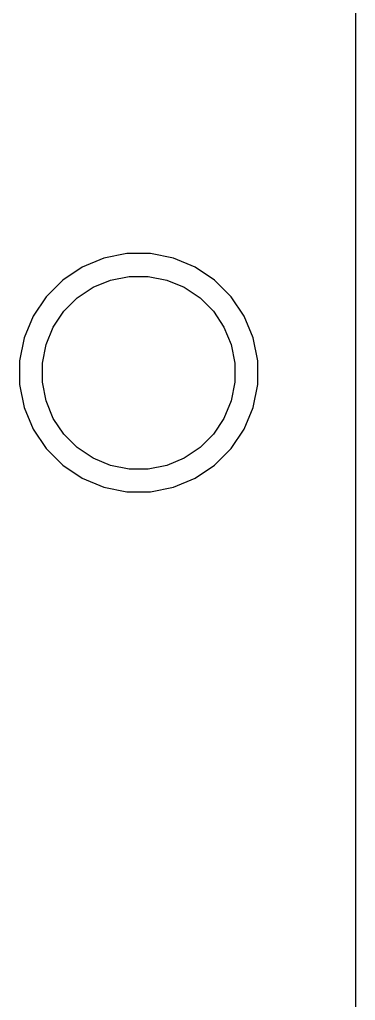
# Model space of a CAD drawing. Extents: x 3.04 to 9.02, y -6.31 to -2.47.
# Drawn here: x 8.725 to 9.021, y -4.921 to -4.06 of the extents above; entities that cross this region are included whole.
import ezdxf

# ---------------------------------------------------------------- set-up
doc = ezdxf.new("R2010")
doc.units = 0
doc.header["$MEASUREMENT"] = 0
doc.layers.add('BLACK', color=7, linetype='CONTINUOUS')

msp = doc.modelspace()

# ---------------------------------------------------------------- linework, layer by layer
at = {"layer": 'BLACK', "linetype": 'CONTINUOUS'}
for p, q in [((9.02053, -2.47947), (9.02053, -6.30303)), ((8.79948, -4.26945), (8.78043, -4.27734)), ((8.81969, -4.26543), (8.79948, -4.26945)), ((8.84031, -4.26543), (8.81969, -4.26543)), ((8.86052, -4.26945), (8.84031, -4.26543)), ((8.87957, -4.27734), (8.86052, -4.26945)), ((8.78043, -4.27734), (8.76329, -4.2888)), ((8.89671, -4.2888), (8.87957, -4.27734)), ((8.76329, -4.2888), (8.74872, -4.30337)), ((8.78991, -4.29507), (8.80531, -4.28869)), ((8.80531, -4.28869), (8.82166, -4.28543)), ((8.82166, -4.28543), (8.83834, -4.28543)), ((8.83834, -4.28543), (8.85469, -4.28869)), ((8.85469, -4.28869), (8.87009, -4.29507)), ((8.91128, -4.30337), (8.89671, -4.2888)), ((8.77604, -4.30433), (8.78991, -4.29507)), ((8.87009, -4.29507), (8.88396, -4.30433)), ((8.74872, -4.30337), (8.73726, -4.32051)), ((8.76425, -4.31612), (8.77604, -4.30433)), ((8.88396, -4.30433), (8.89575, -4.31612)), ((8.92274, -4.32051), (8.91128, -4.30337)), ((8.75499, -4.32998), (8.76425, -4.31612)), ((8.89575, -4.31612), (8.90501, -4.32998)), ((8.73726, -4.32051), (8.72938, -4.33955)), ((8.93062, -4.33955), (8.92274, -4.32051)), ((8.74861, -4.34539), (8.75499, -4.32998)), ((8.90501, -4.32998), (8.91139, -4.34539)), ((8.72938, -4.33955), (8.72535, -4.35977)), ((8.93465, -4.35977), (8.93062, -4.33955)), ((8.74535, -4.36174), (8.74861, -4.34539)), ((8.91139, -4.34539), (8.91465, -4.36174)), ((8.72535, -4.35977), (8.72535, -4.38039)), ((8.74535, -4.37842), (8.74535, -4.36174)), ((8.91465, -4.36174), (8.91465, -4.37842)), ((8.93465, -4.38039), (8.93465, -4.35977)), ((8.72535, -4.38039), (8.72938, -4.4006)), ((8.74861, -4.39477), (8.74535, -4.37842)), ((8.91465, -4.37842), (8.91139, -4.39477)), ((8.93062, -4.4006), (8.93465, -4.38039)), ((8.72938, -4.4006), (8.73726, -4.41965)), ((8.75499, -4.41017), (8.74861, -4.39477)), ((8.91139, -4.39477), (8.90501, -4.41017)), ((8.92274, -4.41965), (8.93062, -4.4006)), ((8.76425, -4.42404), (8.75499, -4.41017)), ((8.90501, -4.41017), (8.89575, -4.42404)), ((8.73726, -4.41965), (8.74872, -4.43679)), ((8.91128, -4.43679), (8.92274, -4.41965)), ((8.77604, -4.43583), (8.76425, -4.42404)), ((8.89575, -4.42404), (8.88396, -4.43583)), ((8.74872, -4.43679), (8.76329, -4.45136)), ((8.78991, -4.44509), (8.77604, -4.43583)), ((8.88396, -4.43583), (8.87009, -4.44509)), ((8.89671, -4.45136), (8.91128, -4.43679)), ((8.80531, -4.45147), (8.78991, -4.44509)), ((8.87009, -4.44509), (8.85469, -4.45147)), ((8.76329, -4.45136), (8.78043, -4.46281)), ((8.82166, -4.45472), (8.80531, -4.45147)), ((8.85469, -4.45147), (8.83834, -4.45472)), ((8.87957, -4.46281), (8.89671, -4.45136)), ((8.78043, -4.46281), (8.79948, -4.4707)), ((8.83834, -4.45472), (8.82166, -4.45472)), ((8.86052, -4.4707), (8.87957, -4.46281)), ((8.79948, -4.4707), (8.81969, -4.47472)), ((8.84031, -4.47472), (8.86052, -4.4707)), ((8.81969, -4.47472), (8.84031, -4.47472))]:
    msp.add_line(p, q, dxfattribs=at)

doc.saveas('drawing.dxf')
